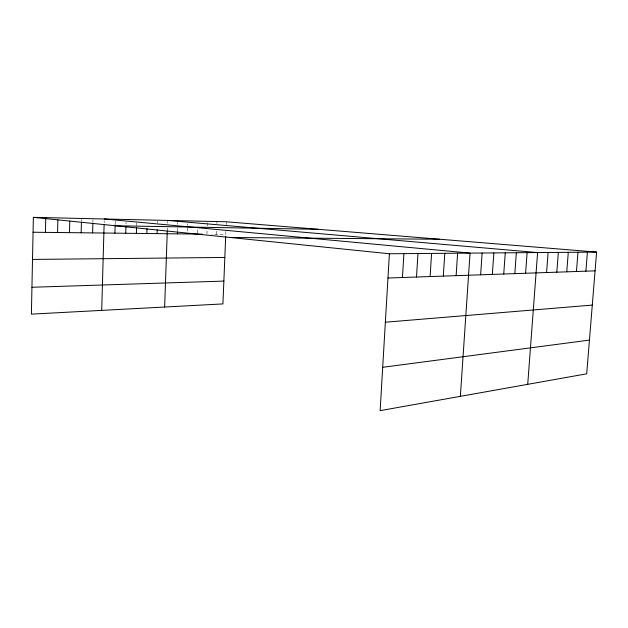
<?xml version="1.0" encoding="UTF-8"?>
<svg xmlns="http://www.w3.org/2000/svg" width="628" height="628" viewBox="0 0 628 628"><rect width="100%" height="100%" fill="white"/><g stroke="black" fill="none" stroke-linecap="round" stroke-linejoin="round"><path stroke-width="0.47" stroke-dasharray="3.14 2.35" d="M81.452 221.323L81.499 219.415M92.897 222.5L92.975 219.667M104.154 222.728L104.209 220.852M115.175 223.874L115.262 221.087M126.024 224.078L126.079 222.241M136.629 225.585L136.723 222.657M157.455 223.081L157.526 221.158M167.323 229.934L167.386 228.035M167.55 223.285L167.613 221.386M177.496 231.026L177.598 228.2M177.732 224.431L177.795 222.555M187.521 231.167L187.694 226.496M187.725 225.562L187.796 223.701M197.294 233.145L197.435 229.448M206.934 234.181L207.114 229.597M207.256 225.931L207.397 222.265M216.44 234.291L216.597 230.374M216.872 223.521L216.95 221.566M225.899 231.481L225.782 234.393L211.691 234.236M226.182 224.691L226.3 221.778"/><path stroke-width="0.94" d="M596.6 252.087L389.391 253.759L380.144 410.641L586.701 373.817L596.6 252.087L226.3 221.778L33.363 217.359L31.4 314.133L222.924 303.921L225.703 236.316M45.436 232.376L45.758 217.641M57.572 232.509L57.862 219.863M69.48 232.643L69.763 221.08M81.161 232.776L81.428 222.273M92.622 232.902L92.873 223.45M101.705 310.381L104.107 224.596M114.908 233.153L115.152 224.8M125.749 233.271L125.938 226.841M136.386 233.396L136.574 227.532M146.834 233.506L146.999 228.671M157.102 233.624L157.236 229.793M164.638 307.029L167.284 230.884M177.394 233.851L177.457 231.968M402.462 277.513L403.906 253.641M416.505 277.026L417.958 253.524M430.117 276.555L431.585 253.414M443.321 276.1L444.797 253.312M456.124 275.661L457.616 253.21M460.363 396.346L470.05 253.108L104.264 218.984M480.624 274.813L482.123 253.013M492.344 274.405L493.859 252.919M503.742 274.012L505.257 252.825M514.819 273.627L516.334 252.739M525.597 273.259L527.112 252.652M527.724 384.336L537.599 252.566L167.652 220.436M546.588 272.528L548.111 252.48M556.808 272.175L558.331 252.401M566.754 271.83L568.285 252.315M576.449 271.5L577.972 252.236M585.885 271.17L587.408 252.166M382.703 367.301L589.441 340.093M385.356 322.211L592.29 305.09M387.963 278.016L595.077 270.856M31.942 287.263L223.858 281.093M32.507 259.419L224.832 257.449M230.39 237.502L439.663 239.244M33.064 232.234L202.098 234.126M115.654 225.766L318.145 229.299M33.363 217.359L389.391 253.759"/></g></svg>
